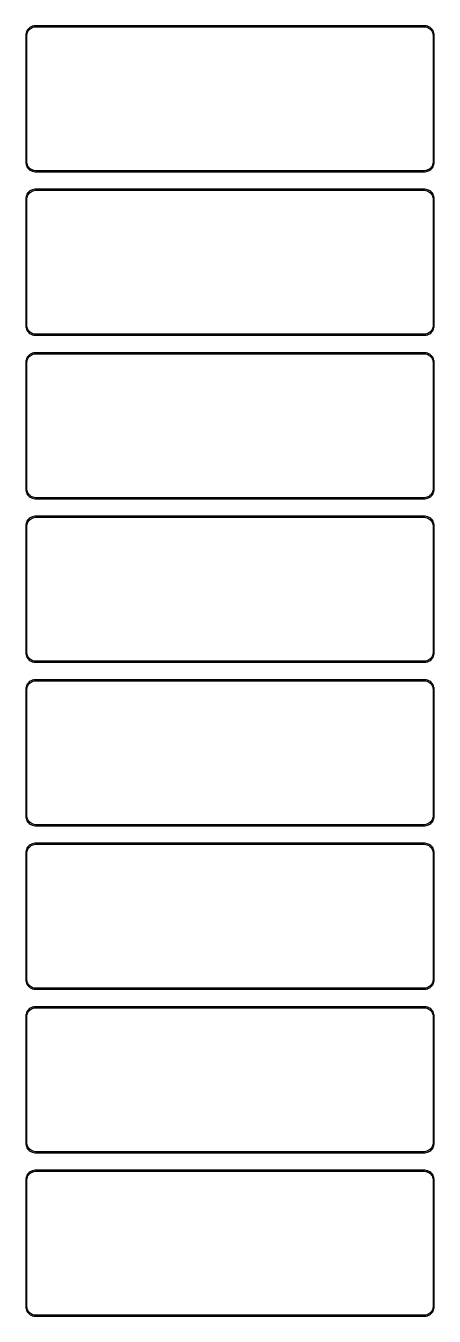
# Model space of a CAD drawing. Header units: metres. Extents: x -105 to 105, y 1223 to 2473.
# Drawn here: x -105 to 105, y 1811 to 2473 of the extents above; entities that cross this region are included whole.
import ezdxf

# ---------------------------------------------------------------- set-up
doc = ezdxf.new("R2010")
doc.units = ezdxf.units.M

msp = doc.modelspace()

# ---------------------------------------------------------------- linework, layer by layer
for p, q in [((-102.129, 2473.02), (-102.679, 2472.72)), ((-101.545, 2473.26), (-102.129, 2473.02)), ((-100.937, 2473.41), (-101.545, 2473.26)), ((-101.218, 2472.77), (-100.64, 2472.92)), ((-100.314, 2473.49), (-100.937, 2473.41)), ((-100.64, 2472.92), (-100.048, 2472.99)), ((100.314, 2473.49), (-100.314, 2473.49)), ((-100.048, 2472.99), (100.048, 2472.99)), ((100.048, 2472.99), (100.64, 2472.92)), ((100.937, 2473.41), (100.314, 2473.49)), ((100.64, 2472.92), (101.218, 2472.77)), ((101.545, 2473.26), (100.937, 2473.41)), ((102.129, 2473.02), (101.545, 2473.26)), ((102.679, 2472.72), (102.129, 2473.02)), ((-104.961, 2469.13), (-105, 2468.5)), ((-105, 2468.5), (-105, 2403.5)), ((-104.843, 2469.74), (-104.961, 2469.13)), ((-104.649, 2470.34), (-104.843, 2469.74)), ((-104.382, 2470.91), (-104.649, 2470.34)), ((-104.5, 2468.25), (-104.463, 2468.85)), ((-104.5, 2403.75), (-104.5, 2468.25)), ((-104.463, 2468.85), (-104.351, 2469.43)), ((-104.045, 2471.44), (-104.382, 2470.91)), ((-104.351, 2469.43), (-104.166, 2470)), ((-104.166, 2470), (-103.912, 2470.54)), ((-103.645, 2471.92), (-104.045, 2471.44)), ((-103.912, 2470.54), (-103.593, 2471.04)), ((-103.187, 2472.35), (-103.645, 2471.92)), ((-103.593, 2471.04), (-103.213, 2471.5)), ((-103.213, 2471.5), (-102.778, 2471.91)), ((-102.679, 2472.72), (-103.187, 2472.35)), ((-102.778, 2471.91), (-102.295, 2472.26)), ((-102.295, 2472.26), (-101.772, 2472.55)), ((-101.772, 2472.55), (-101.218, 2472.77)), ((101.218, 2472.77), (101.772, 2472.55)), ((101.772, 2472.55), (102.295, 2472.26)), ((102.295, 2472.26), (102.778, 2471.91)), ((103.187, 2472.35), (102.679, 2472.72)), ((102.778, 2471.91), (103.213, 2471.5)), ((103.645, 2471.92), (103.187, 2472.35)), ((103.213, 2471.5), (103.593, 2471.04)), ((103.593, 2471.04), (103.912, 2470.54)), ((104.045, 2471.44), (103.645, 2471.92)), ((103.912, 2470.54), (104.166, 2470)), ((104.382, 2470.91), (104.045, 2471.44)), ((104.166, 2470), (104.351, 2469.43)), ((104.351, 2469.43), (104.463, 2468.85)), ((104.649, 2470.34), (104.382, 2470.91)), ((104.463, 2468.85), (104.5, 2468.25)), ((104.5, 2468.25), (104.5, 2403.75)), ((104.843, 2469.74), (104.649, 2470.34)), ((104.961, 2469.13), (104.843, 2469.74)), ((105, 2468.5), (104.961, 2469.13)), ((105, 2403.5), (105, 2468.5)), ((-105, 2403.5), (-104.961, 2402.87)), ((-104.961, 2402.87), (-104.843, 2402.26)), ((-104.843, 2402.26), (-104.649, 2401.66)), ((-104.649, 2401.66), (-104.382, 2401.09)), ((-104.463, 2403.15), (-104.5, 2403.75)), ((-104.351, 2402.57), (-104.463, 2403.15)), ((-104.382, 2401.09), (-104.045, 2400.56)), ((-104.166, 2402), (-104.351, 2402.57)), ((-103.912, 2401.46), (-104.166, 2402)), ((-104.045, 2400.56), (-103.645, 2400.08)), ((-103.593, 2400.96), (-103.912, 2401.46)), ((-103.645, 2400.08), (-103.187, 2399.65)), ((-103.213, 2400.5), (-103.593, 2400.96)), ((-102.778, 2400.09), (-103.213, 2400.5)), ((-102.295, 2399.74), (-102.778, 2400.09)), ((102.778, 2400.09), (102.295, 2399.74)), ((103.213, 2400.5), (102.778, 2400.09)), ((103.187, 2399.65), (103.645, 2400.08)), ((103.593, 2400.96), (103.213, 2400.5)), ((103.912, 2401.46), (103.593, 2400.96)), ((103.645, 2400.08), (104.045, 2400.56)), ((104.166, 2402), (103.912, 2401.46)), ((104.045, 2400.56), (104.382, 2401.09)), ((104.351, 2402.57), (104.166, 2402)), ((104.463, 2403.15), (104.351, 2402.57)), ((104.382, 2401.09), (104.649, 2401.66)), ((104.5, 2403.75), (104.463, 2403.15)), ((104.649, 2401.66), (104.843, 2402.26)), ((104.843, 2402.26), (104.961, 2402.87)), ((104.961, 2402.87), (105, 2403.5)), ((-103.187, 2399.65), (-102.679, 2399.28)), ((-102.679, 2399.28), (-102.129, 2398.98)), ((-101.772, 2399.45), (-102.295, 2399.74)), ((-102.129, 2398.98), (-101.545, 2398.74)), ((-101.218, 2399.23), (-101.772, 2399.45)), ((-101.545, 2398.74), (-100.937, 2398.59)), ((-100.64, 2399.08), (-101.218, 2399.23)), ((-100.937, 2398.59), (-100.314, 2398.51)), ((-100.048, 2399.01), (-100.64, 2399.08)), ((-100.314, 2398.51), (100.314, 2398.51)), ((100.048, 2399.01), (-100.048, 2399.01)), ((100.64, 2399.08), (100.048, 2399.01)), ((100.314, 2398.51), (100.937, 2398.59)), ((101.218, 2399.23), (100.64, 2399.08)), ((100.937, 2398.59), (101.545, 2398.74)), ((101.772, 2399.45), (101.218, 2399.23)), ((101.545, 2398.74), (102.129, 2398.98)), ((102.295, 2399.74), (101.772, 2399.45)), ((102.129, 2398.98), (102.679, 2399.28)), ((102.679, 2399.28), (103.187, 2399.65)), ((-104.382, 2386.91), (-104.649, 2386.34)), ((-104.045, 2387.44), (-104.382, 2386.91)), ((-103.645, 2387.92), (-104.045, 2387.44)), ((-103.912, 2386.54), (-103.593, 2387.04)), ((-103.187, 2388.35), (-103.645, 2387.92)), ((-103.593, 2387.04), (-103.213, 2387.5)), ((-103.213, 2387.5), (-102.778, 2387.91)), ((-102.679, 2388.72), (-103.187, 2388.35)), ((-102.778, 2387.91), (-102.295, 2388.26)), ((-102.129, 2389.02), (-102.679, 2388.72)), ((-102.295, 2388.26), (-101.772, 2388.55)), ((-101.545, 2389.26), (-102.129, 2389.02)), ((-101.772, 2388.55), (-101.218, 2388.77)), ((-100.937, 2389.41), (-101.545, 2389.26)), ((-101.218, 2388.77), (-100.64, 2388.92)), ((-100.314, 2389.49), (-100.937, 2389.41)), ((-100.64, 2388.92), (-100.048, 2388.99)), ((100.314, 2389.49), (-100.314, 2389.49)), ((-100.048, 2388.99), (100.048, 2388.99)), ((100.048, 2388.99), (100.64, 2388.92)), ((100.937, 2389.41), (100.314, 2389.49)), ((100.64, 2388.92), (101.218, 2388.77)), ((101.545, 2389.26), (100.937, 2389.41)), ((101.218, 2388.77), (101.772, 2388.55)), ((102.129, 2389.02), (101.545, 2389.26)), ((101.772, 2388.55), (102.295, 2388.26)), ((102.679, 2388.72), (102.129, 2389.02)), ((102.295, 2388.26), (102.778, 2387.91)), ((103.187, 2388.35), (102.679, 2388.72)), ((102.778, 2387.91), (103.213, 2387.5)), ((103.645, 2387.92), (103.187, 2388.35)), ((103.213, 2387.5), (103.593, 2387.04)), ((103.593, 2387.04), (103.912, 2386.54)), ((104.045, 2387.44), (103.645, 2387.92)), ((104.382, 2386.91), (104.045, 2387.44)), ((104.649, 2386.34), (104.382, 2386.91)), ((-104.961, 2385.13), (-105, 2384.5)), ((-105, 2384.5), (-105, 2319.5)), ((-104.843, 2385.74), (-104.961, 2385.13)), ((-104.649, 2386.34), (-104.843, 2385.74)), ((-104.5, 2384.25), (-104.463, 2384.85)), ((-104.5, 2319.75), (-104.5, 2384.25)), ((-104.463, 2384.85), (-104.351, 2385.43)), ((-104.351, 2385.43), (-104.166, 2386)), ((-104.166, 2386), (-103.912, 2386.54)), ((103.912, 2386.54), (104.166, 2386)), ((104.166, 2386), (104.351, 2385.43)), ((104.351, 2385.43), (104.463, 2384.85)), ((104.463, 2384.85), (104.5, 2384.25)), ((104.5, 2384.25), (104.5, 2319.75)), ((104.843, 2385.74), (104.649, 2386.34)), ((104.961, 2385.13), (104.843, 2385.74)), ((105, 2384.5), (104.961, 2385.13)), ((105, 2319.5), (105, 2384.5)), ((-105, 2319.5), (-104.961, 2318.87)), ((-104.961, 2318.87), (-104.843, 2318.26)), ((-104.843, 2318.26), (-104.649, 2317.66)), ((-104.649, 2317.66), (-104.382, 2317.09)), ((-104.463, 2319.15), (-104.5, 2319.75)), ((-104.351, 2318.57), (-104.463, 2319.15)), ((-104.382, 2317.09), (-104.045, 2316.56)), ((-104.166, 2318), (-104.351, 2318.57)), ((-103.912, 2317.46), (-104.166, 2318)), ((-104.045, 2316.56), (-103.645, 2316.08)), ((-103.593, 2316.96), (-103.912, 2317.46)), ((-103.645, 2316.08), (-103.187, 2315.65)), ((-103.213, 2316.5), (-103.593, 2316.96)), ((-102.778, 2316.09), (-103.213, 2316.5)), ((-103.187, 2315.65), (-102.679, 2315.28)), ((-102.295, 2315.74), (-102.778, 2316.09)), ((-102.679, 2315.28), (-102.129, 2314.98)), ((-101.772, 2315.45), (-102.295, 2315.74)), ((-102.129, 2314.98), (-101.545, 2314.74)), ((-101.218, 2315.23), (-101.772, 2315.45)), ((-101.545, 2314.74), (-100.937, 2314.59)), ((-100.64, 2315.08), (-101.218, 2315.23)), ((-100.937, 2314.59), (-100.314, 2314.51)), ((-100.048, 2315.01), (-100.64, 2315.08)), ((-100.314, 2314.51), (100.314, 2314.51)), ((100.048, 2315.01), (-100.048, 2315.01)), ((100.64, 2315.08), (100.048, 2315.01)), ((100.314, 2314.51), (100.937, 2314.59)), ((101.218, 2315.23), (100.64, 2315.08)), ((100.937, 2314.59), (101.545, 2314.74)), ((101.772, 2315.45), (101.218, 2315.23)), ((101.545, 2314.74), (102.129, 2314.98)), ((102.295, 2315.74), (101.772, 2315.45)), ((102.129, 2314.98), (102.679, 2315.28)), ((102.778, 2316.09), (102.295, 2315.74)), ((102.679, 2315.28), (103.187, 2315.65)), ((103.213, 2316.5), (102.778, 2316.09)), ((103.187, 2315.65), (103.645, 2316.08)), ((103.593, 2316.96), (103.213, 2316.5)), ((103.912, 2317.46), (103.593, 2316.96)), ((103.645, 2316.08), (104.045, 2316.56)), ((104.166, 2318), (103.912, 2317.46)), ((104.045, 2316.56), (104.382, 2317.09)), ((104.351, 2318.57), (104.166, 2318)), ((104.463, 2319.15), (104.351, 2318.57)), ((104.382, 2317.09), (104.649, 2317.66)), ((104.5, 2319.75), (104.463, 2319.15)), ((104.649, 2317.66), (104.843, 2318.26)), ((104.843, 2318.26), (104.961, 2318.87)), ((104.961, 2318.87), (105, 2319.5)), ((-104.961, 2301.13), (-105, 2300.5)), ((-104.843, 2301.74), (-104.961, 2301.13)), ((-104.649, 2302.34), (-104.843, 2301.74)), ((-104.382, 2302.91), (-104.649, 2302.34)), ((-104.5, 2300.25), (-104.463, 2300.85)), ((-104.463, 2300.85), (-104.351, 2301.43)), ((-104.045, 2303.44), (-104.382, 2302.91)), ((-104.351, 2301.43), (-104.166, 2302)), ((-104.166, 2302), (-103.912, 2302.54)), ((-103.645, 2303.92), (-104.045, 2303.44)), ((-103.912, 2302.54), (-103.593, 2303.04)), ((-103.187, 2304.35), (-103.645, 2303.92)), ((-103.593, 2303.04), (-103.213, 2303.5)), ((-103.213, 2303.5), (-102.778, 2303.91)), ((-102.679, 2304.72), (-103.187, 2304.35)), ((-102.778, 2303.91), (-102.295, 2304.26)), ((-102.129, 2305.02), (-102.679, 2304.72)), ((-102.295, 2304.26), (-101.772, 2304.55)), ((-101.545, 2305.26), (-102.129, 2305.02)), ((-101.772, 2304.55), (-101.218, 2304.77)), ((-100.937, 2305.41), (-101.545, 2305.26)), ((-101.218, 2304.77), (-100.64, 2304.92)), ((-100.314, 2305.49), (-100.937, 2305.41)), ((-100.64, 2304.92), (-100.048, 2304.99)), ((100.314, 2305.49), (-100.314, 2305.49)), ((-100.048, 2304.99), (100.048, 2304.99)), ((100.048, 2304.99), (100.64, 2304.92)), ((100.937, 2305.41), (100.314, 2305.49)), ((100.64, 2304.92), (101.218, 2304.77)), ((101.545, 2305.26), (100.937, 2305.41)), ((101.218, 2304.77), (101.772, 2304.55)), ((102.129, 2305.02), (101.545, 2305.26)), ((101.772, 2304.55), (102.295, 2304.26)), ((102.679, 2304.72), (102.129, 2305.02)), ((102.295, 2304.26), (102.778, 2303.91)), ((103.187, 2304.35), (102.679, 2304.72)), ((102.778, 2303.91), (103.213, 2303.5)), ((103.645, 2303.92), (103.187, 2304.35)), ((103.213, 2303.5), (103.593, 2303.04)), ((103.593, 2303.04), (103.912, 2302.54)), ((104.045, 2303.44), (103.645, 2303.92)), ((103.912, 2302.54), (104.166, 2302)), ((104.382, 2302.91), (104.045, 2303.44)), ((104.166, 2302), (104.351, 2301.43)), ((104.351, 2301.43), (104.463, 2300.85)), ((104.649, 2302.34), (104.382, 2302.91)), ((104.463, 2300.85), (104.5, 2300.25)), ((104.843, 2301.74), (104.649, 2302.34)), ((104.961, 2301.13), (104.843, 2301.74)), ((105, 2300.5), (104.961, 2301.13)), ((-105, 2300.5), (-105, 2235.5)), ((-104.5, 2235.75), (-104.5, 2300.25)), ((104.5, 2300.25), (104.5, 2235.75)), ((105, 2235.5), (105, 2300.5)), ((-105, 2235.5), (-104.961, 2234.87)), ((-104.961, 2234.87), (-104.843, 2234.26)), ((-104.843, 2234.26), (-104.649, 2233.66)), ((-104.463, 2235.15), (-104.5, 2235.75)), ((-104.351, 2234.57), (-104.463, 2235.15)), ((-104.166, 2234), (-104.351, 2234.57)), ((104.351, 2234.57), (104.166, 2234)), ((104.463, 2235.15), (104.351, 2234.57)), ((104.5, 2235.75), (104.463, 2235.15)), ((104.649, 2233.66), (104.843, 2234.26)), ((104.843, 2234.26), (104.961, 2234.87)), ((104.961, 2234.87), (105, 2235.5)), ((-104.649, 2233.66), (-104.382, 2233.09)), ((-104.382, 2233.09), (-104.045, 2232.56)), ((-103.912, 2233.46), (-104.166, 2234)), ((-104.045, 2232.56), (-103.645, 2232.08)), ((-103.593, 2232.96), (-103.912, 2233.46)), ((-103.645, 2232.08), (-103.187, 2231.65)), ((-103.213, 2232.5), (-103.593, 2232.96)), ((-102.778, 2232.09), (-103.213, 2232.5)), ((-103.187, 2231.65), (-102.679, 2231.28)), ((-102.295, 2231.74), (-102.778, 2232.09)), ((-102.679, 2231.28), (-102.129, 2230.98)), ((-101.772, 2231.45), (-102.295, 2231.74)), ((-102.129, 2230.98), (-101.545, 2230.74)), ((-101.218, 2231.23), (-101.772, 2231.45)), ((-101.545, 2230.74), (-100.937, 2230.59)), ((-100.64, 2231.08), (-101.218, 2231.23)), ((-100.937, 2230.59), (-100.314, 2230.51)), ((-100.048, 2231.01), (-100.64, 2231.08)), ((-100.314, 2230.51), (100.314, 2230.51)), ((100.048, 2231.01), (-100.048, 2231.01)), ((100.64, 2231.08), (100.048, 2231.01)), ((100.314, 2230.51), (100.937, 2230.59)), ((101.218, 2231.23), (100.64, 2231.08)), ((100.937, 2230.59), (101.545, 2230.74)), ((101.772, 2231.45), (101.218, 2231.23)), ((101.545, 2230.74), (102.129, 2230.98)), ((102.295, 2231.74), (101.772, 2231.45)), ((102.129, 2230.98), (102.679, 2231.28)), ((102.778, 2232.09), (102.295, 2231.74)), ((102.679, 2231.28), (103.187, 2231.65)), ((103.213, 2232.5), (102.778, 2232.09)), ((103.187, 2231.65), (103.645, 2232.08)), ((103.593, 2232.96), (103.213, 2232.5)), ((103.912, 2233.46), (103.593, 2232.96)), ((103.645, 2232.08), (104.045, 2232.56)), ((104.166, 2234), (103.912, 2233.46)), ((104.045, 2232.56), (104.382, 2233.09)), ((104.382, 2233.09), (104.649, 2233.66)), ((-102.129, 2221.02), (-102.679, 2220.72)), ((-101.545, 2221.26), (-102.129, 2221.02)), ((-100.937, 2221.41), (-101.545, 2221.26)), ((-100.314, 2221.49), (-100.937, 2221.41)), ((-100.64, 2220.92), (-100.048, 2220.99)), ((100.314, 2221.49), (-100.314, 2221.49)), ((-100.048, 2220.99), (100.048, 2220.99)), ((100.048, 2220.99), (100.64, 2220.92)), ((100.937, 2221.41), (100.314, 2221.49)), ((101.545, 2221.26), (100.937, 2221.41)), ((102.129, 2221.02), (101.545, 2221.26)), ((102.679, 2220.72), (102.129, 2221.02)), ((-104.961, 2217.13), (-105, 2216.5)), ((-105, 2216.5), (-105, 2151.5)), ((-104.843, 2217.74), (-104.961, 2217.13)), ((-104.649, 2218.34), (-104.843, 2217.74)), ((-104.382, 2218.91), (-104.649, 2218.34)), ((-104.5, 2216.25), (-104.463, 2216.85)), ((-104.5, 2151.75), (-104.5, 2216.25)), ((-104.463, 2216.85), (-104.351, 2217.43)), ((-104.045, 2219.44), (-104.382, 2218.91)), ((-104.351, 2217.43), (-104.166, 2218)), ((-104.166, 2218), (-103.912, 2218.54)), ((-103.645, 2219.92), (-104.045, 2219.44)), ((-103.912, 2218.54), (-103.593, 2219.04)), ((-103.187, 2220.35), (-103.645, 2219.92)), ((-103.593, 2219.04), (-103.213, 2219.5)), ((-103.213, 2219.5), (-102.778, 2219.91)), ((-102.679, 2220.72), (-103.187, 2220.35)), ((-102.778, 2219.91), (-102.295, 2220.26)), ((-102.295, 2220.26), (-101.772, 2220.55)), ((-101.772, 2220.55), (-101.218, 2220.77)), ((-101.218, 2220.77), (-100.64, 2220.92)), ((100.64, 2220.92), (101.218, 2220.77)), ((101.218, 2220.77), (101.772, 2220.55)), ((101.772, 2220.55), (102.295, 2220.26)), ((102.295, 2220.26), (102.778, 2219.91)), ((103.187, 2220.35), (102.679, 2220.72)), ((102.778, 2219.91), (103.213, 2219.5)), ((103.645, 2219.92), (103.187, 2220.35)), ((103.213, 2219.5), (103.593, 2219.04)), ((103.593, 2219.04), (103.912, 2218.54)), ((104.045, 2219.44), (103.645, 2219.92)), ((103.912, 2218.54), (104.166, 2218)), ((104.382, 2218.91), (104.045, 2219.44)), ((104.166, 2218), (104.351, 2217.43)), ((104.351, 2217.43), (104.463, 2216.85)), ((104.649, 2218.34), (104.382, 2218.91)), ((104.463, 2216.85), (104.5, 2216.25)), ((104.5, 2216.25), (104.5, 2151.75)), ((104.843, 2217.74), (104.649, 2218.34)), ((104.961, 2217.13), (104.843, 2217.74)), ((105, 2216.5), (104.961, 2217.13)), ((105, 2151.5), (105, 2216.5)), ((-105, 2151.5), (-104.961, 2150.87)), ((-104.961, 2150.87), (-104.843, 2150.26)), ((-104.843, 2150.26), (-104.649, 2149.66)), ((-104.649, 2149.66), (-104.382, 2149.09)), ((-104.463, 2151.15), (-104.5, 2151.75)), ((-104.351, 2150.57), (-104.463, 2151.15)), ((-104.382, 2149.09), (-104.045, 2148.56)), ((-104.166, 2150), (-104.351, 2150.57)), ((-103.912, 2149.46), (-104.166, 2150)), ((-104.045, 2148.56), (-103.645, 2148.08)), ((-103.593, 2148.96), (-103.912, 2149.46)), ((-103.645, 2148.08), (-103.187, 2147.65)), ((-103.213, 2148.5), (-103.593, 2148.96)), ((-102.778, 2148.09), (-103.213, 2148.5)), ((-102.295, 2147.74), (-102.778, 2148.09)), ((102.778, 2148.09), (102.295, 2147.74)), ((103.213, 2148.5), (102.778, 2148.09)), ((103.187, 2147.65), (103.645, 2148.08)), ((103.593, 2148.96), (103.213, 2148.5)), ((103.912, 2149.46), (103.593, 2148.96)), ((103.645, 2148.08), (104.045, 2148.56)), ((104.166, 2150), (103.912, 2149.46)), ((104.045, 2148.56), (104.382, 2149.09)), ((104.351, 2150.57), (104.166, 2150)), ((104.463, 2151.15), (104.351, 2150.57)), ((104.382, 2149.09), (104.649, 2149.66)), ((104.5, 2151.75), (104.463, 2151.15)), ((104.649, 2149.66), (104.843, 2150.26)), ((104.843, 2150.26), (104.961, 2150.87)), ((104.961, 2150.87), (105, 2151.5)), ((-103.187, 2147.65), (-102.679, 2147.28)), ((-102.679, 2147.28), (-102.129, 2146.98)), ((-101.772, 2147.45), (-102.295, 2147.74)), ((-102.129, 2146.98), (-101.545, 2146.74)), ((-101.218, 2147.23), (-101.772, 2147.45)), ((-101.545, 2146.74), (-100.937, 2146.59)), ((-100.64, 2147.08), (-101.218, 2147.23)), ((-100.937, 2146.59), (-100.314, 2146.51)), ((-100.048, 2147.01), (-100.64, 2147.08)), ((-100.314, 2146.51), (100.314, 2146.51)), ((100.048, 2147.01), (-100.048, 2147.01)), ((100.64, 2147.08), (100.048, 2147.01)), ((100.314, 2146.51), (100.937, 2146.59)), ((101.218, 2147.23), (100.64, 2147.08)), ((100.937, 2146.59), (101.545, 2146.74)), ((101.772, 2147.45), (101.218, 2147.23)), ((101.545, 2146.74), (102.129, 2146.98)), ((102.295, 2147.74), (101.772, 2147.45)), ((102.129, 2146.98), (102.679, 2147.28)), ((102.679, 2147.28), (103.187, 2147.65)), ((-104.382, 2134.91), (-104.649, 2134.34)), ((-104.045, 2135.44), (-104.382, 2134.91)), ((-103.645, 2135.92), (-104.045, 2135.44)), ((-103.912, 2134.54), (-103.593, 2135.04)), ((-103.187, 2136.35), (-103.645, 2135.92)), ((-103.593, 2135.04), (-103.213, 2135.5)), ((-103.213, 2135.5), (-102.778, 2135.91)), ((-102.679, 2136.72), (-103.187, 2136.35)), ((-102.778, 2135.91), (-102.295, 2136.26)), ((-102.129, 2137.02), (-102.679, 2136.72)), ((-102.295, 2136.26), (-101.772, 2136.55)), ((-101.545, 2137.26), (-102.129, 2137.02)), ((-101.772, 2136.55), (-101.218, 2136.77)), ((-100.937, 2137.41), (-101.545, 2137.26)), ((-101.218, 2136.77), (-100.64, 2136.92)), ((-100.314, 2137.49), (-100.937, 2137.41)), ((-100.64, 2136.92), (-100.048, 2136.99)), ((100.314, 2137.49), (-100.314, 2137.49)), ((-100.048, 2136.99), (100.048, 2136.99)), ((100.048, 2136.99), (100.64, 2136.92)), ((100.937, 2137.41), (100.314, 2137.49)), ((100.64, 2136.92), (101.218, 2136.77)), ((101.545, 2137.26), (100.937, 2137.41)), ((101.218, 2136.77), (101.772, 2136.55)), ((102.129, 2137.02), (101.545, 2137.26)), ((101.772, 2136.55), (102.295, 2136.26)), ((102.679, 2136.72), (102.129, 2137.02)), ((102.295, 2136.26), (102.778, 2135.91)), ((103.187, 2136.35), (102.679, 2136.72)), ((102.778, 2135.91), (103.213, 2135.5)), ((103.645, 2135.92), (103.187, 2136.35)), ((103.213, 2135.5), (103.593, 2135.04)), ((103.593, 2135.04), (103.912, 2134.54)), ((104.045, 2135.44), (103.645, 2135.92)), ((104.382, 2134.91), (104.045, 2135.44)), ((104.649, 2134.34), (104.382, 2134.91)), ((-104.961, 2133.13), (-105, 2132.5)), ((-105, 2132.5), (-105, 2067.5)), ((-104.843, 2133.74), (-104.961, 2133.13)), ((-104.649, 2134.34), (-104.843, 2133.74)), ((-104.5, 2132.25), (-104.463, 2132.85)), ((-104.5, 2067.75), (-104.5, 2132.25)), ((-104.463, 2132.85), (-104.351, 2133.43)), ((-104.351, 2133.43), (-104.166, 2134)), ((-104.166, 2134), (-103.912, 2134.54)), ((103.912, 2134.54), (104.166, 2134)), ((104.166, 2134), (104.351, 2133.43)), ((104.351, 2133.43), (104.463, 2132.85)), ((104.463, 2132.85), (104.5, 2132.25)), ((104.5, 2132.25), (104.5, 2067.75)), ((104.843, 2133.74), (104.649, 2134.34)), ((104.961, 2133.13), (104.843, 2133.74)), ((105, 2132.5), (104.961, 2133.13)), ((105, 2067.5), (105, 2132.5)), ((-105, 2067.5), (-104.961, 2066.87)), ((-104.961, 2066.87), (-104.843, 2066.26)), ((-104.843, 2066.26), (-104.649, 2065.66)), ((-104.649, 2065.66), (-104.382, 2065.09)), ((-104.463, 2067.15), (-104.5, 2067.75)), ((-104.351, 2066.57), (-104.463, 2067.15)), ((-104.382, 2065.09), (-104.045, 2064.56)), ((-104.166, 2066), (-104.351, 2066.57)), ((-103.912, 2065.46), (-104.166, 2066)), ((-104.045, 2064.56), (-103.645, 2064.08)), ((-103.593, 2064.96), (-103.912, 2065.46)), ((-103.645, 2064.08), (-103.187, 2063.65)), ((-103.213, 2064.5), (-103.593, 2064.96)), ((-102.778, 2064.09), (-103.213, 2064.5)), ((-103.187, 2063.65), (-102.679, 2063.28)), ((-102.295, 2063.74), (-102.778, 2064.09)), ((-102.679, 2063.28), (-102.129, 2062.98)), ((-101.772, 2063.45), (-102.295, 2063.74)), ((-102.129, 2062.98), (-101.545, 2062.74)), ((-101.218, 2063.23), (-101.772, 2063.45)), ((-101.545, 2062.74), (-100.937, 2062.59)), ((-100.64, 2063.08), (-101.218, 2063.23)), ((-100.937, 2062.59), (-100.314, 2062.51)), ((-100.048, 2063.01), (-100.64, 2063.08)), ((-100.314, 2062.51), (100.314, 2062.51)), ((100.048, 2063.01), (-100.048, 2063.01)), ((100.64, 2063.08), (100.048, 2063.01)), ((100.314, 2062.51), (100.937, 2062.59)), ((101.218, 2063.23), (100.64, 2063.08)), ((100.937, 2062.59), (101.545, 2062.74)), ((101.772, 2063.45), (101.218, 2063.23)), ((101.545, 2062.74), (102.129, 2062.98)), ((102.295, 2063.74), (101.772, 2063.45)), ((102.129, 2062.98), (102.679, 2063.28)), ((102.778, 2064.09), (102.295, 2063.74)), ((102.679, 2063.28), (103.187, 2063.65)), ((103.213, 2064.5), (102.778, 2064.09)), ((103.187, 2063.65), (103.645, 2064.08)), ((103.593, 2064.96), (103.213, 2064.5)), ((103.912, 2065.46), (103.593, 2064.96)), ((103.645, 2064.08), (104.045, 2064.56)), ((104.166, 2066), (103.912, 2065.46)), ((104.045, 2064.56), (104.382, 2065.09)), ((104.351, 2066.57), (104.166, 2066)), ((104.463, 2067.15), (104.351, 2066.57)), ((104.382, 2065.09), (104.649, 2065.66)), ((104.5, 2067.75), (104.463, 2067.15)), ((104.649, 2065.66), (104.843, 2066.26)), ((104.843, 2066.26), (104.961, 2066.87)), ((104.961, 2066.87), (105, 2067.5)), ((-104.961, 2049.13), (-105, 2048.5)), ((-104.843, 2049.74), (-104.961, 2049.13)), ((-104.649, 2050.34), (-104.843, 2049.74)), ((-104.382, 2050.91), (-104.649, 2050.34)), ((-104.5, 2048.25), (-104.463, 2048.85)), ((-104.463, 2048.85), (-104.351, 2049.43)), ((-104.045, 2051.44), (-104.382, 2050.91)), ((-104.351, 2049.43), (-104.166, 2050)), ((-104.166, 2050), (-103.912, 2050.54)), ((-103.645, 2051.92), (-104.045, 2051.44)), ((-103.912, 2050.54), (-103.593, 2051.04)), ((-103.187, 2052.35), (-103.645, 2051.92)), ((-103.593, 2051.04), (-103.213, 2051.5)), ((-103.213, 2051.5), (-102.778, 2051.91)), ((-102.679, 2052.72), (-103.187, 2052.35)), ((-102.778, 2051.91), (-102.295, 2052.26)), ((-102.129, 2053.02), (-102.679, 2052.72)), ((-102.295, 2052.26), (-101.772, 2052.55)), ((-101.545, 2053.26), (-102.129, 2053.02)), ((-101.772, 2052.55), (-101.218, 2052.77)), ((-100.937, 2053.41), (-101.545, 2053.26)), ((-101.218, 2052.77), (-100.64, 2052.92)), ((-100.314, 2053.49), (-100.937, 2053.41)), ((-100.64, 2052.92), (-100.048, 2052.99)), ((100.314, 2053.49), (-100.314, 2053.49)), ((-100.048, 2052.99), (100.048, 2052.99)), ((100.048, 2052.99), (100.64, 2052.92)), ((100.937, 2053.41), (100.314, 2053.49)), ((100.64, 2052.92), (101.218, 2052.77)), ((101.545, 2053.26), (100.937, 2053.41)), ((101.218, 2052.77), (101.772, 2052.55)), ((102.129, 2053.02), (101.545, 2053.26)), ((101.772, 2052.55), (102.295, 2052.26)), ((102.679, 2052.72), (102.129, 2053.02)), ((102.295, 2052.26), (102.778, 2051.91)), ((103.187, 2052.35), (102.679, 2052.72)), ((102.778, 2051.91), (103.213, 2051.5)), ((103.645, 2051.92), (103.187, 2052.35)), ((103.213, 2051.5), (103.593, 2051.04)), ((103.593, 2051.04), (103.912, 2050.54)), ((104.045, 2051.44), (103.645, 2051.92)), ((103.912, 2050.54), (104.166, 2050)), ((104.382, 2050.91), (104.045, 2051.44)), ((104.166, 2050), (104.351, 2049.43)), ((104.351, 2049.43), (104.463, 2048.85)), ((104.649, 2050.34), (104.382, 2050.91)), ((104.463, 2048.85), (104.5, 2048.25)), ((104.843, 2049.74), (104.649, 2050.34)), ((104.961, 2049.13), (104.843, 2049.74)), ((105, 2048.5), (104.961, 2049.13)), ((-105, 2048.5), (-105, 1983.5)), ((-104.5, 1983.75), (-104.5, 2048.25)), ((104.5, 2048.25), (104.5, 1983.75)), ((105, 1983.5), (105, 2048.5)), ((-105, 1983.5), (-104.961, 1982.87)), ((-104.961, 1982.87), (-104.843, 1982.26)), ((-104.463, 1983.15), (-104.5, 1983.75)), ((-104.351, 1982.57), (-104.463, 1983.15)), ((-104.166, 1982), (-104.351, 1982.57)), ((104.351, 1982.57), (104.166, 1982)), ((104.463, 1983.15), (104.351, 1982.57)), ((104.5, 1983.75), (104.463, 1983.15)), ((104.843, 1982.26), (104.961, 1982.87)), ((104.961, 1982.87), (105, 1983.5)), ((-104.843, 1982.26), (-104.649, 1981.66)), ((-104.649, 1981.66), (-104.382, 1981.09)), ((-104.382, 1981.09), (-104.045, 1980.56)), ((-103.912, 1981.46), (-104.166, 1982)), ((-104.045, 1980.56), (-103.645, 1980.08)), ((-103.593, 1980.96), (-103.912, 1981.46)), ((-103.645, 1980.08), (-103.187, 1979.65)), ((-103.213, 1980.5), (-103.593, 1980.96)), ((-102.778, 1980.09), (-103.213, 1980.5)), ((-103.187, 1979.65), (-102.679, 1979.28)), ((-102.295, 1979.74), (-102.778, 1980.09)), ((-102.679, 1979.28), (-102.129, 1978.98)), ((-101.772, 1979.45), (-102.295, 1979.74)), ((-102.129, 1978.98), (-101.545, 1978.74)), ((-101.218, 1979.23), (-101.772, 1979.45)), ((-101.545, 1978.74), (-100.937, 1978.59)), ((-100.64, 1979.08), (-101.218, 1979.23)), ((-100.937, 1978.59), (-100.314, 1978.51)), ((-100.048, 1979.01), (-100.64, 1979.08)), ((-100.314, 1978.51), (100.314, 1978.51)), ((100.048, 1979.01), (-100.048, 1979.01)), ((100.64, 1979.08), (100.048, 1979.01)), ((100.314, 1978.51), (100.937, 1978.59)), ((101.218, 1979.23), (100.64, 1979.08)), ((100.937, 1978.59), (101.545, 1978.74)), ((101.772, 1979.45), (101.218, 1979.23)), ((101.545, 1978.74), (102.129, 1978.98)), ((102.295, 1979.74), (101.772, 1979.45)), ((102.129, 1978.98), (102.679, 1979.28)), ((102.778, 1980.09), (102.295, 1979.74)), ((102.679, 1979.28), (103.187, 1979.65)), ((103.213, 1980.5), (102.778, 1980.09)), ((103.187, 1979.65), (103.645, 1980.08)), ((103.593, 1980.96), (103.213, 1980.5)), ((103.912, 1981.46), (103.593, 1980.96)), ((103.645, 1980.08), (104.045, 1980.56)), ((104.166, 1982), (103.912, 1981.46)), ((104.045, 1980.56), (104.382, 1981.09)), ((104.382, 1981.09), (104.649, 1981.66)), ((104.649, 1981.66), (104.843, 1982.26)), ((-101.545, 1969.26), (-102.129, 1969.02)), ((-100.937, 1969.41), (-101.545, 1969.26)), ((-100.314, 1969.49), (-100.937, 1969.41)), ((100.314, 1969.49), (-100.314, 1969.49)), ((100.937, 1969.41), (100.314, 1969.49)), ((101.545, 1969.26), (100.937, 1969.41)), ((102.129, 1969.02), (101.545, 1969.26)), ((-104.961, 1965.13), (-105, 1964.5)), ((-105, 1964.5), (-105, 1899.5)), ((-104.843, 1965.74), (-104.961, 1965.13)), ((-104.649, 1966.34), (-104.843, 1965.74)), ((-104.382, 1966.91), (-104.649, 1966.34)), ((-104.5, 1964.25), (-104.463, 1964.85)), ((-104.5, 1899.75), (-104.5, 1964.25)), ((-104.463, 1964.85), (-104.351, 1965.43)), ((-104.045, 1967.44), (-104.382, 1966.91)), ((-104.351, 1965.43), (-104.166, 1966)), ((-104.166, 1966), (-103.912, 1966.54)), ((-103.645, 1967.92), (-104.045, 1967.44)), ((-103.912, 1966.54), (-103.593, 1967.04)), ((-103.187, 1968.35), (-103.645, 1967.92)), ((-103.593, 1967.04), (-103.213, 1967.5)), ((-103.213, 1967.5), (-102.778, 1967.91)), ((-102.679, 1968.72), (-103.187, 1968.35)), ((-102.778, 1967.91), (-102.295, 1968.26)), ((-102.129, 1969.02), (-102.679, 1968.72)), ((-102.295, 1968.26), (-101.772, 1968.55)), ((-101.772, 1968.55), (-101.218, 1968.77)), ((-101.218, 1968.77), (-100.64, 1968.92)), ((-100.64, 1968.92), (-100.048, 1968.99)), ((-100.048, 1968.99), (100.048, 1968.99)), ((100.048, 1968.99), (100.64, 1968.92)), ((100.64, 1968.92), (101.218, 1968.77)), ((101.218, 1968.77), (101.772, 1968.55)), ((101.772, 1968.55), (102.295, 1968.26)), ((102.679, 1968.72), (102.129, 1969.02)), ((102.295, 1968.26), (102.778, 1967.91)), ((103.187, 1968.35), (102.679, 1968.72)), ((102.778, 1967.91), (103.213, 1967.5)), ((103.645, 1967.92), (103.187, 1968.35)), ((103.213, 1967.5), (103.593, 1967.04)), ((103.593, 1967.04), (103.912, 1966.54)), ((104.045, 1967.44), (103.645, 1967.92)), ((103.912, 1966.54), (104.166, 1966)), ((104.382, 1966.91), (104.045, 1967.44)), ((104.166, 1966), (104.351, 1965.43)), ((104.351, 1965.43), (104.463, 1964.85)), ((104.649, 1966.34), (104.382, 1966.91)), ((104.463, 1964.85), (104.5, 1964.25)), ((104.5, 1964.25), (104.5, 1899.75)), ((104.843, 1965.74), (104.649, 1966.34)), ((104.961, 1965.13), (104.843, 1965.74)), ((105, 1964.5), (104.961, 1965.13)), ((105, 1899.5), (105, 1964.5)), ((-105, 1899.5), (-104.961, 1898.87)), ((-104.961, 1898.87), (-104.843, 1898.26)), ((-104.843, 1898.26), (-104.649, 1897.66)), ((-104.649, 1897.66), (-104.382, 1897.09)), ((-104.463, 1899.15), (-104.5, 1899.75)), ((-104.351, 1898.57), (-104.463, 1899.15)), ((-104.382, 1897.09), (-104.045, 1896.56)), ((-104.166, 1898), (-104.351, 1898.57)), ((-103.912, 1897.46), (-104.166, 1898)), ((-104.045, 1896.56), (-103.645, 1896.08)), ((-103.593, 1896.96), (-103.912, 1897.46)), ((-103.213, 1896.5), (-103.593, 1896.96)), ((-102.778, 1896.09), (-103.213, 1896.5)), ((103.213, 1896.5), (102.778, 1896.09)), ((103.593, 1896.96), (103.213, 1896.5)), ((103.912, 1897.46), (103.593, 1896.96)), ((103.645, 1896.08), (104.045, 1896.56)), ((104.166, 1898), (103.912, 1897.46)), ((104.045, 1896.56), (104.382, 1897.09)), ((104.351, 1898.57), (104.166, 1898)), ((104.463, 1899.15), (104.351, 1898.57)), ((104.382, 1897.09), (104.649, 1897.66)), ((104.5, 1899.75), (104.463, 1899.15)), ((104.649, 1897.66), (104.843, 1898.26)), ((104.843, 1898.26), (104.961, 1898.87)), ((104.961, 1898.87), (105, 1899.5)), ((-103.645, 1896.08), (-103.187, 1895.65)), ((-103.187, 1895.65), (-102.679, 1895.28)), ((-102.295, 1895.74), (-102.778, 1896.09)), ((-102.679, 1895.28), (-102.129, 1894.98)), ((-101.772, 1895.45), (-102.295, 1895.74)), ((-102.129, 1894.98), (-101.545, 1894.74)), ((-101.218, 1895.23), (-101.772, 1895.45)), ((-101.545, 1894.74), (-100.937, 1894.59)), ((-100.64, 1895.08), (-101.218, 1895.23)), ((-100.937, 1894.59), (-100.314, 1894.51)), ((-100.048, 1895.01), (-100.64, 1895.08)), ((-100.314, 1894.51), (100.314, 1894.51)), ((100.048, 1895.01), (-100.048, 1895.01)), ((100.64, 1895.08), (100.048, 1895.01)), ((100.314, 1894.51), (100.937, 1894.59)), ((101.218, 1895.23), (100.64, 1895.08)), ((100.937, 1894.59), (101.545, 1894.74)), ((101.772, 1895.45), (101.218, 1895.23)), ((101.545, 1894.74), (102.129, 1894.98)), ((102.295, 1895.74), (101.772, 1895.45)), ((102.129, 1894.98), (102.679, 1895.28)), ((102.778, 1896.09), (102.295, 1895.74)), ((102.679, 1895.28), (103.187, 1895.65)), ((103.187, 1895.65), (103.645, 1896.08)), ((-104.382, 1882.91), (-104.649, 1882.34)), ((-104.045, 1883.44), (-104.382, 1882.91)), ((-103.645, 1883.92), (-104.045, 1883.44)), ((-103.912, 1882.54), (-103.593, 1883.04)), ((-103.187, 1884.35), (-103.645, 1883.92)), ((-103.593, 1883.04), (-103.213, 1883.5)), ((-103.213, 1883.5), (-102.778, 1883.91)), ((-102.679, 1884.72), (-103.187, 1884.35)), ((-102.778, 1883.91), (-102.295, 1884.26)), ((-102.129, 1885.02), (-102.679, 1884.72)), ((-102.295, 1884.26), (-101.772, 1884.55)), ((-101.545, 1885.26), (-102.129, 1885.02)), ((-101.772, 1884.55), (-101.218, 1884.77)), ((-100.937, 1885.41), (-101.545, 1885.26)), ((-101.218, 1884.77), (-100.64, 1884.92)), ((-100.314, 1885.49), (-100.937, 1885.41)), ((-100.64, 1884.92), (-100.048, 1884.99)), ((100.314, 1885.49), (-100.314, 1885.49)), ((-100.048, 1884.99), (100.048, 1884.99)), ((100.048, 1884.99), (100.64, 1884.92)), ((100.937, 1885.41), (100.314, 1885.49)), ((100.64, 1884.92), (101.218, 1884.77)), ((101.545, 1885.26), (100.937, 1885.41)), ((101.218, 1884.77), (101.772, 1884.55)), ((102.129, 1885.02), (101.545, 1885.26)), ((101.772, 1884.55), (102.295, 1884.26)), ((102.679, 1884.72), (102.129, 1885.02)), ((102.295, 1884.26), (102.778, 1883.91)), ((103.187, 1884.35), (102.679, 1884.72)), ((102.778, 1883.91), (103.213, 1883.5)), ((103.645, 1883.92), (103.187, 1884.35)), ((103.213, 1883.5), (103.593, 1883.04)), ((103.593, 1883.04), (103.912, 1882.54)), ((104.045, 1883.44), (103.645, 1883.92)), ((104.382, 1882.91), (104.045, 1883.44)), ((104.649, 1882.34), (104.382, 1882.91)), ((-104.961, 1881.13), (-105, 1880.5)), ((-105, 1880.5), (-105, 1815.5)), ((-104.843, 1881.74), (-104.961, 1881.13)), ((-104.649, 1882.34), (-104.843, 1881.74)), ((-104.5, 1880.25), (-104.463, 1880.85)), ((-104.5, 1815.75), (-104.5, 1880.25)), ((-104.463, 1880.85), (-104.351, 1881.43)), ((-104.351, 1881.43), (-104.166, 1882)), ((-104.166, 1882), (-103.912, 1882.54)), ((103.912, 1882.54), (104.166, 1882)), ((104.166, 1882), (104.351, 1881.43)), ((104.351, 1881.43), (104.463, 1880.85)), ((104.463, 1880.85), (104.5, 1880.25)), ((104.5, 1880.25), (104.5, 1815.75)), ((104.843, 1881.74), (104.649, 1882.34)), ((104.961, 1881.13), (104.843, 1881.74)), ((105, 1880.5), (104.961, 1881.13)), ((105, 1815.5), (105, 1880.5)), ((-105, 1815.5), (-104.961, 1814.87)), ((-104.961, 1814.87), (-104.843, 1814.26)), ((-104.843, 1814.26), (-104.649, 1813.66)), ((-104.649, 1813.66), (-104.382, 1813.09)), ((-104.463, 1815.15), (-104.5, 1815.75)), ((-104.351, 1814.57), (-104.463, 1815.15)), ((-104.382, 1813.09), (-104.045, 1812.56)), ((-104.166, 1814), (-104.351, 1814.57)), ((-103.912, 1813.46), (-104.166, 1814)), ((-104.045, 1812.56), (-103.645, 1812.08)), ((-103.593, 1812.96), (-103.912, 1813.46)), ((-103.645, 1812.08), (-103.187, 1811.65)), ((-103.213, 1812.5), (-103.593, 1812.96)), ((-102.778, 1812.09), (-103.213, 1812.5)), ((-103.187, 1811.65), (-102.679, 1811.28)), ((-102.295, 1811.74), (-102.778, 1812.09)), ((-102.679, 1811.28), (-102.129, 1810.98)), ((-101.772, 1811.45), (-102.295, 1811.74)), ((-102.129, 1810.98), (-101.545, 1810.74)), ((-101.218, 1811.23), (-101.772, 1811.45)), ((-101.545, 1810.74), (-100.937, 1810.59)), ((-100.64, 1811.08), (-101.218, 1811.23)), ((-100.937, 1810.59), (-100.314, 1810.51)), ((-100.048, 1811.01), (-100.64, 1811.08)), ((-100.314, 1810.51), (100.314, 1810.51)), ((100.048, 1811.01), (-100.048, 1811.01)), ((100.64, 1811.08), (100.048, 1811.01)), ((100.314, 1810.51), (100.937, 1810.59)), ((101.218, 1811.23), (100.64, 1811.08)), ((100.937, 1810.59), (101.545, 1810.74)), ((101.772, 1811.45), (101.218, 1811.23)), ((101.545, 1810.74), (102.129, 1810.98)), ((102.295, 1811.74), (101.772, 1811.45)), ((102.129, 1810.98), (102.679, 1811.28)), ((102.778, 1812.09), (102.295, 1811.74)), ((102.679, 1811.28), (103.187, 1811.65)), ((103.213, 1812.5), (102.778, 1812.09)), ((103.187, 1811.65), (103.645, 1812.08)), ((103.593, 1812.96), (103.213, 1812.5)), ((103.912, 1813.46), (103.593, 1812.96)), ((103.645, 1812.08), (104.045, 1812.56)), ((104.166, 1814), (103.912, 1813.46)), ((104.045, 1812.56), (104.382, 1813.09)), ((104.351, 1814.57), (104.166, 1814)), ((104.463, 1815.15), (104.351, 1814.57)), ((104.382, 1813.09), (104.649, 1813.66)), ((104.5, 1815.75), (104.463, 1815.15)), ((104.649, 1813.66), (104.843, 1814.26)), ((104.843, 1814.26), (104.961, 1814.87)), ((104.961, 1814.87), (105, 1815.5))]:
    msp.add_line(p, q)

doc.saveas('drawing.dxf')
